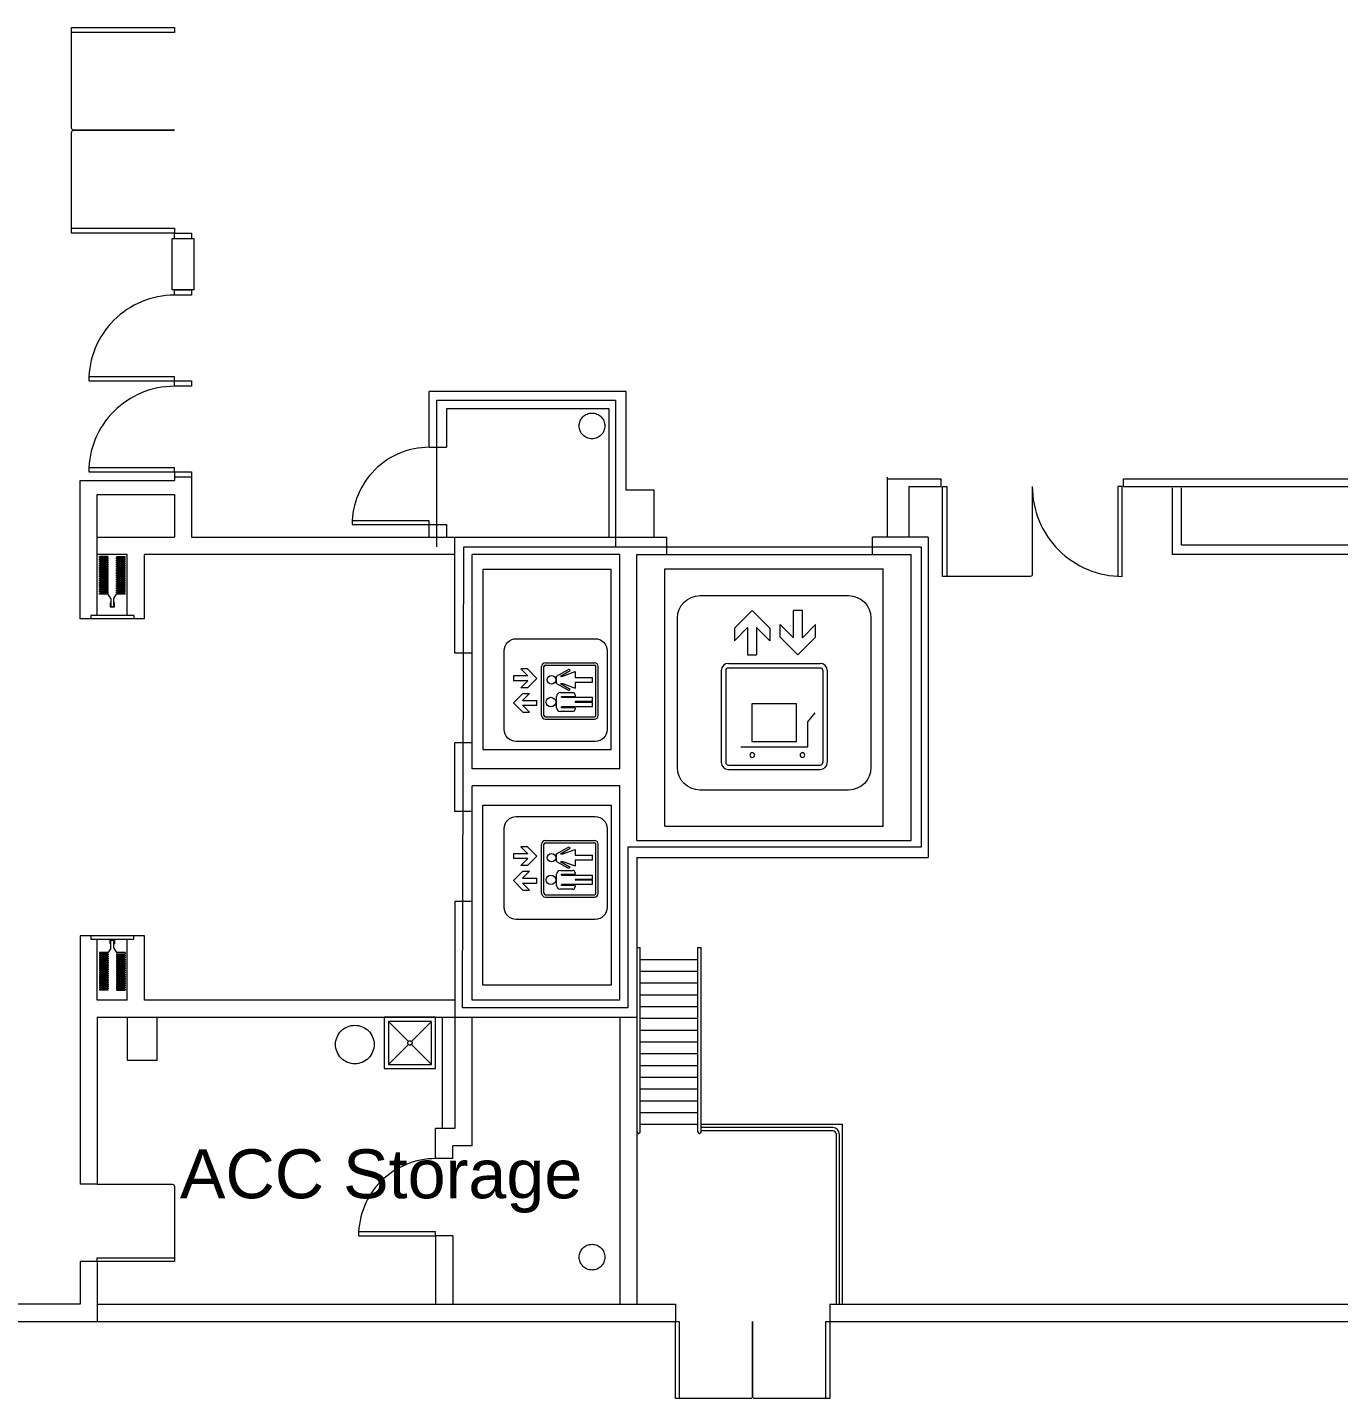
# Model space of a CAD drawing. Header units: inches. Extents: x -3410 to 5259, y -1080 to 3208.
# Drawn here: x -1718 to -1106, y -791 to -151 of the extents above; entities that cross this region are included whole.
import ezdxf

# ---------------------------------------------------------------- set-up
doc = ezdxf.new("R2010")
doc.units = ezdxf.units.IN
doc.header["$LTSCALE"] = 48
doc.header["$MEASUREMENT"] = 0
for name, color, linetype, lineweight in [('Venue-Text', 5, 'Continuous', 5), ('Venue-Text-Facility', 7, 'Continuous', 5), ('Venue-Walls and Doors', 7, 'Continuous', 5)]:
    doc.layers.add(name, color=color, linetype=linetype, lineweight=lineweight)
doc.styles.add('Arial', font='Arial')

# ---------------------------------------------------------------- blocks, each defined once
blk = doc.blocks.new('FRTELEV')
at = {"layer": 'Venue-Text-Facility', "color": 7, "linetype": 'Continuous', "lineweight": 15, "transparency": 33554687}
for p, q in [((-17.0583, 49.2016), (-28.0583, 38.2016)), ((-17.0583, 49.2016), (-6.0583, 38.2016)), ((14.2662, 49.2016), (8.7662, 49.2016)), ((8.7662, 32.2298), (8.7662, 49.2016)), ((14.2662, 32.2298), (14.2662, 49.2016)), ((-19.8083, 38.6734), (-28.0583, 30.4234)), ((-28.0583, 38.2016), (-28.0583, 30.4234)), ((-19.8083, 38.6734), (-19.8083, 21.7016)), ((-14.3083, 38.6734), (-6.0583, 30.4234)), ((-14.3083, 38.6734), (-14.3083, 21.7016)), ((-6.0583, 38.2016), (-6.0583, 30.4234)), ((0.5162, 32.7016), (0.5162, 40.4798)), ((8.7662, 32.2298), (0.5162, 40.4798)), ((14.2662, 32.2298), (22.5162, 40.4798)), ((22.5162, 32.7016), (22.5162, 40.4798)), ((11.5162, 21.7016), (0.5162, 32.7016)), ((11.5162, 21.7016), (22.5162, 32.7016)), ((-19.8083, 21.7016), (-14.3083, 21.7016)), ((-36.2024, 11.9099), (-36.2024, -45.2901)), ((-33.4524, 11.9099), (-33.4524, -45.2901)), ((-31.8024, 16.3098), (25.3976, 16.3098)), ((-31.8024, 13.5598), (25.3976, 13.5598)), ((27.0475, 11.9099), (27.0475, -45.2901)), ((29.7975, 11.9099), (29.7975, -45.2901)), ((-31.8024, -46.9401), (25.3976, -46.9401)), ((-31.8024, -49.6901), (25.3976, -49.6901))]:
    blk.add_line(p, q, dxfattribs=at)
at = {"layer": 'Venue-Text-Facility', "color": 7, "linetype": 'Continuous', "lineweight": 5, "transparency": 33554687, "flags": 128}
for points in [[(-63.5, 44.5, -0.41421356), (-49.5, 58.5), (43, 58.5, -0.41421356), (57, 44.5), (57, -48.5, -0.41421356), (43, -62.5), (-49.5, -62.5, -0.41421356), (-63.5, -48.5)], [(-18.3338, -40.7105, 0.41421356), (-16.8657, -42.1786, 0.41421356), (-15.3976, -40.7105, 0.41421356), (-16.8657, -39.2424, 0.41421356), (-18.3338, -40.7105)], [(12.8223, -40.7105, 0.41421356), (14.2904, -42.1786, 0.41421356), (15.7585, -40.7105, 0.41421356), (14.2904, -39.2424, 0.41421356), (12.8223, -40.7105)]]:
    blk.add_lwpolyline(points, format="xyb", close=True, dxfattribs=at)
blk.add_lwpolyline([(-23.9522, -35.6873), (17.6873, -35.6873), (17.6873, -19.9527), (22.225, -14.3523)], dxfattribs=at)
at = {"layer": 'Venue-Text-Facility', "color": 7, "linetype": 'Continuous', "lineweight": 15, "transparency": 33554687, "flags": 128}
blk.add_lwpolyline([(-17.1677, -8.9119), (-17.1677, -32.3085), (10.6151, -32.3085), (10.6151, -8.9119)], close=True, dxfattribs=at)
at = {"layer": 'Venue-Text-Facility', "color": 7, "linetype": 'Continuous', "lineweight": 15, "transparency": 33554687}
for centre, radius, start, end in [((-31.8024, 11.9098), 4.4, 90, 180), ((-31.8024, 11.9098), 1.65, 90, 180), ((25.3975, 11.9098), 4.4, 0, 90), ((25.3975, 11.9098), 1.65, 0, 90), ((-31.8024, -45.2901), 4.4, 180, 270), ((-31.8024, -45.2901), 1.65, 180, 270), ((25.3975, -45.2901), 1.65, 270, 0), ((25.3975, -45.2901), 4.4, 270, 0)]:
    blk.add_arc(centre, radius, start, end, dxfattribs=at)
blk = doc.blocks.new('Group-19-1-1')
at = {"layer": 'Venue-Walls and Doors', "color": 7, "linetype": 'Continuous', "flags": 128}
blk.add_lwpolyline([(-2734.526, -1986.251), (-2734.529, -1950.251), (-2732.779, -1950.251), (-2732.776, -1986.251), (-2767.776, -1986.2539, -0.41421356), (-2768.7761, -1985.254), (-2768.779, -1950.254), (-2768.7761, -1985.254, -0.41421356), (-2769.776, -1986.2541), (-2804.776, -1986.257), (-2804.779, -1950.257), (-2803.03, -1950.257), (-2803.026, -1986.257)], format="xyb", dxfattribs=at)
blk = doc.blocks.new('Group-20-1-1')
at = {"layer": 'Venue-Walls and Doors', "color": 7, "linetype": 'Continuous', "flags": 128}
blk.add_lwpolyline([(-2919.762, -1542.249, 0.4142136), (-2955.762, -1578.249), (-2919.762, -1578.249), (-2919.762, -1576.499), (-2955.762, -1576.499)], format="xyb", dxfattribs=at)
blk = doc.blocks.new('Group-62-1')
at = {"layer": 'Venue-Walls and Doors', "color": 7, "linetype": 'Continuous', "flags": 128}
blk.add_lwpolyline([(-3074.763, -1886.249), (-3039.763, -1886.249, -0.4142136), (-3038.763, -1887.249), (-3038.763, -1922.249), (-3074.763, -1922.249), (-3074.763, -1920.5), (-3038.763, -1920.5)], format="xyb", dxfattribs=at)
blk = doc.blocks.new('SYM0045')
at = {"layer": 'Venue-Walls and Doors', "color": 7, "linetype": 'Continuous'}
for p, q in [((11.29, 0.71), (2, 10)), ((22, 10), (12.71, 0.71)), ((11.29, -0.71), (2, -10)), ((22, -10), (12.71, -0.71))]:
    blk.add_line(p, q, dxfattribs=at)
at = {"layer": 'Venue-Walls and Doors', "color": 7, "linetype": 'Continuous', "flags": 128}
for points in [[(24, 12), (0, 12), (0, -12), (24, -12)], [(22, 10), (2, 10), (2, -10), (22, -10)], [(13, 0), (13, -0.1), (12.98, -0.19), (12.96, -0.29), (12.93, -0.38), (12.88, -0.47), (12.83, -0.56), (12.77, -0.63), (12.71, -0.71), (12.64, -0.77), (12.56, -0.83), (12.47, -0.88), (12.38, -0.92), (12.29, -0.96), (12.2, -0.98), (12.1, -1), (12, -1), (11.9, -1), (11.81, -0.98), (11.71, -0.96), (11.62, -0.92), (11.53, -0.88), (11.44, -0.83), (11.37, -0.77), (11.29, -0.71), (11.23, -0.63), (11.17, -0.56), (11.12, -0.47), (11.08, -0.38), (11.04, -0.29), (11.02, -0.19), (11, -0.1), (11, 0), (11, 0.1), (11.02, 0.2), (11.04, 0.29), (11.08, 0.38), (11.12, 0.47), (11.17, 0.56), (11.23, 0.64), (11.29, 0.71), (11.37, 0.77), (11.44, 0.83), (11.53, 0.88), (11.62, 0.93), (11.71, 0.96), (11.81, 0.98), (11.9, 1), (12, 1), (12.1, 1), (12.2, 0.98), (12.29, 0.96), (12.38, 0.93), (12.47, 0.88), (12.56, 0.83), (12.64, 0.77), (12.71, 0.71), (12.77, 0.64), (12.83, 0.56), (12.88, 0.47), (12.93, 0.38), (12.96, 0.29), (12.98, 0.2), (13, 0.1)]]:
    blk.add_lwpolyline(points, close=True, dxfattribs=at)
blk = doc.blocks.new('Group-81-1')
at = {"layer": 'Venue-Walls and Doors', "color": 7, "linetype": 'Continuous', "flags": 128}
blk.add_lwpolyline([(-2916.781, -1874.249, 0.4142136), (-2952.781, -1910.249), (-2916.781, -1910.249), (-2916.781, -1908.499), (-2952.781, -1908.499)], format="xyb", dxfattribs=at)
blk = doc.blocks.new('Group-82-1')
at = {"layer": 'Venue-Walls and Doors', "color": 7, "linetype": 'Continuous', "flags": 128}
blk.add_lwpolyline([(-2638.156, -1560.5), (-2638.156, -1601.5, -0.4142136), (-2639.156, -1602.5), (-2680.156, -1602.5), (-2680.156, -1560.5), (-2678.115, -1560.5), (-2678.115, -1602.5)], format="xyb", dxfattribs=at)
blk = doc.blocks.new('Group-98-1')
at = {"layer": 'Venue-Walls and Doors', "color": 7, "linetype": 'Continuous', "flags": 128}
blk.add_lwpolyline([(-3086.762, -1439.918), (-3038.762, -1439.918), (-3038.762, -1442.251), (-3086.762, -1442.251), (-3086.762, -1395.251, -0.4142136), (-3085.762, -1394.251), (-3038.762, -1394.251), (-3085.762, -1394.251, -0.4142136), (-3086.762, -1393.251), (-3086.762, -1346.251), (-3038.762, -1346.251), (-3038.762, -1348.584), (-3086.762, -1348.584)], format="xyb", dxfattribs=at)
blk = doc.blocks.new('Group-101-1')
at = {"layer": 'Venue-Walls and Doors', "color": 7, "linetype": 'Continuous', "flags": 128}
blk.add_lwpolyline([(-3038.762, -1513.751, 0.4142136), (-3078.762, -1553.751), (-3038.762, -1553.751), (-3038.762, -1551.807), (-3078.762, -1551.807)], format="xyb", dxfattribs=at)
blk = doc.blocks.new('Group-102-1')
at = {"layer": 'Venue-Walls and Doors', "color": 7, "linetype": 'Continuous', "flags": 128}
blk.add_lwpolyline([(-3038.762, -1471.251, 0.4142136), (-3078.762, -1511.251), (-3038.762, -1511.251), (-3038.762, -1509.307), (-3078.762, -1509.307)], format="xyb", dxfattribs=at)
blk = doc.blocks.new('Group-226-1')
at = {"layer": 'Venue-Walls and Doors', "color": 7, "linetype": 'Continuous', "flags": 128}
blk.add_lwpolyline([(-2638.156, -1560.5, 0.4142136), (-2596.156, -1602.5), (-2596.156, -1560.5), (-2598.197, -1560.5), (-2598.197, -1602.5)], format="xyb", dxfattribs=at)
blk = doc.blocks.new('ELEV')
at = {"layer": 'Venue-Text-Facility', "color": 7, "linetype": 'Continuous', "lineweight": 15, "transparency": 33554687}
for p, q in [((-15, 50.1), (-26, 39.1)), ((-15, 50.1), (-4, 39.1)), ((10.8, 33.1), (10.8, 50.1)), ((16.3, 50.1), (10.8, 50.1)), ((16.3, 33.1), (16.3, 50.1)), ((-17.8, 39.5), (-26, 31.3)), ((-26, 39.1), (-26, 31.3)), ((-17.8, 39.5), (-17.8, 22.6)), ((-12.3, 39.5), (-12.3, 22.6)), ((-12.3, 39.5), (-4, 31.3)), ((-4, 39.1), (-4, 31.3)), ((10.8, 33.1), (2.5, 41.3)), ((2.5, 33.6), (2.5, 41.3)), ((13.5, 22.6), (2.5, 33.6)), ((13.5, 22.6), (24.5, 33.6)), ((16.3, 33.1), (24.5, 41.3)), ((24.5, 33.6), (24.5, 41.3)), ((-29.8, 17.2), (27.4, 17.2)), ((-17.8, 22.6), (-12.3, 22.6)), ((-34.2, 12.8), (-34.2, -44.4)), ((-31.4, 12.8), (-31.4, -44.4)), ((-29.8, 14.4), (27.4, 14.4)), ((29.1, 12.8), (29.1, -44.4)), ((31.8, 12.8), (31.8, -44.4)), ((-25.1, -19.1), (-25.1, -4.8)), ((-20.7, -0.4), (-7.5, -0.4)), ((-20.7, -21.9), (-20.7, -5.9)), ((-20.7, -5.9), (-19.6, -5.9)), ((-19.6, -42.2), (-19.6, -5.9)), ((-8.6, -5.9), (-7.5, -5.9)), ((-8.6, -5.9), (-8.6, -42.2)), ((-7.5, -5.9), (-7.5, -21.9)), ((-3.1, -4.8), (-3.1, -19.1)), ((7.4, -0.4), (0, -13.3)), ((7.4, -4.8), (0.8, -16.3)), ((7.4, -7.5), (2.2, -21.9)), ((7.4, -0.4), (16.2, -0.4)), ((7.4, -4.8), (7.4, -7.5)), ((16.2, -0.4), (23.6, -13.3)), ((16.2, -4.8), (16.2, -7.5)), ((16.2, -4.8), (22.8, -16.3)), ((16.2, -7.5), (21.4, -21.9)), ((-20.7, -21.9), (-22.3, -21.9)), ((-13.5, -21.9), (-14.6, -21.9)), ((-14.6, -42.2), (-14.6, -21.9)), ((-13.5, -42.2), (-13.5, -21.9)), ((-5.8, -21.9), (-7.5, -21.9)), ((9.1, -21.9), (2.2, -21.9)), ((9.1, -21.9), (9.1, -42.2)), ((21.4, -21.9), (14.6, -21.9)), ((14.6, -21.9), (14.6, -42.2)), ((-29.8, -46.1), (27.4, -46.1)), ((-19.6, -42.2), (-14.6, -42.2)), ((-13.5, -42.2), (-8.6, -42.2)), ((9.1, -42.2), (14.6, -42.2)), ((-29.8, -48.8), (27.4, -48.8))]:
    blk.add_line(p, q, dxfattribs=at)
at = {"layer": 'Venue-Text-Facility', "color": 7, "linetype": 'Continuous', "lineweight": 5, "transparency": 33554687, "flags": 128}
blk.add_lwpolyline([(-60.2, 46.7, -0.414214), (-46.2, 60.7), (45.8, 60.7, -0.414214), (59.8, 46.7), (59.8, -45.3, -0.414214), (45.8, -59.3), (-46.2, -59.3, -0.414214), (-60.2, -45.3)], format="xyb", close=True, dxfattribs=at)
at = {"layer": 'Venue-Text-Facility', "color": 7, "linetype": 'Continuous', "lineweight": 15, "transparency": 33554687}
for centre, radius in [((-14.1, 6.2), 5.5), ((11.8, 5.6), 4.95)]:
    blk.add_circle(centre, radius, dxfattribs=at)
for centre, radius, start, end in [((-29.8, 12.8), 4.4, 90, 180), ((27.4, 12.8), 4.4, 0, 90), ((-29.8, 12.8), 1.65, 90, 180), ((27.4, 12.8), 1.65, 0, 90), ((-20.7, -4.8), 4.4, 90, 180), ((-7.5, -4.8), 4.4, 0, 90), ((1.9, -14.4), 2.2, 150.0006, 240.0006), ((21.7, -14.4), 2.2, 299.9994, 29.9994), ((-22.3, -19.1), 2.75, 180, 270), ((-5.8, -19.1), 2.75, 270, 0), ((-29.8, -44.4), 4.4, 180, 270), ((-29.8, -44.4), 1.65, 180, 270), ((27.4, -44.4), 4.4, 270, 0), ((27.4, -44.4), 1.65, 270, 0)]:
    blk.add_arc(centre, radius, start, end, dxfattribs=at)

msp = doc.modelspace()

# ---------------------------------------------------------------- linework, layer by layer
at = {"layer": 'Venue-Walls and Doors', "linetype": 'Continuous'}
for p, q in [((-1530.83, -347.25), (-1530.83, -321.25)), ((-1438.83, -321.25), (-1530.83, -321.25)), ((-1438.83, -367.25), (-1438.83, -321.25)), ((-1522.83, -329.25), (-1522.83, -347.25)), ((-1446.83, -329.25), (-1522.83, -329.25)), ((-1446.83, -389.25), (-1446.83, -329.25)), ((-1530.83, -347.25), (-1522.83, -347.25)), ((-1693.83, -362.75), (-1649.83, -362.75)), ((-1693.83, -427.25), (-1693.83, -362.75)), ((-1649.83, -358.75), (-1641.83, -358.75)), ((-1649.83, -358.75), (-1649.83, -362.75)), ((-1641.83, -361.25), (-1649.83, -361.25)), ((-1641.83, -358.75), (-1641.83, -389.25)), ((-1316.83, -389.25), (-1316.83, -361.25)), ((-1316.83, -361.88), (-1291.85, -361.88)), ((-1291.85, -365.5), (-1291.85, -361.88)), ((-1206.6, -365.5), (-1206.6, -361.88)), ((-1206.6, -361.88), (-1014.96, -361.88)), ((-1685.83, -369.25), (-1649.83, -369.25)), ((-1685.83, -425.75), (-1685.83, -369.25)), ((-1649.83, -369.25), (-1649.83, -389.25)), ((-1425.83, -367.25), (-1438.83, -367.25)), ((-1425.83, -389.25), (-1425.83, -367.25)), ((-1306.83, -365.5), (-1306.83, -389.25)), ((-1306.83, -365.5), (-1291.85, -365.5)), ((-1206.6, -365.5), (-1014.96, -365.5)), ((-1183.84, -397.23), (-1183.84, -366.13)), ((-1179.59, -392.98), (-1179.59, -366.13)), ((-1530.83, -383.25), (-1522.83, -383.25)), ((-1530.83, -389.25), (-1530.83, -383.25)), ((-1522.83, -383.25), (-1522.83, -389.25)), ((-1685.83, -389.25), (-1649.83, -389.25)), ((-1641.83, -389.25), (-1419.85, -389.25)), ((-1518.85, -443.25), (-1518.85, -389.25)), ((-1419.85, -397.25), (-1419.85, -389.25)), ((-1297.85, -389.25), (-1323.85, -389.25)), ((-1323.85, -397.25), (-1323.85, -389.25)), ((-1297.85, -389.25), (-1297.85, -538.75)), ((-1063.83, -392.98), (-1179.59, -392.98)), ((-1671.83, -397.25), (-1685.83, -397.25)), ((-1680.83, -398.25), (-1684.83, -398.25)), ((-1684.83, -398.75), (-1684.83, -398.25)), ((-1680.83, -398.75), (-1684.83, -398.75)), ((-1680.83, -399.25), (-1684.83, -399.25)), ((-1684.83, -399.75), (-1684.83, -399.25)), ((-1680.83, -399.75), (-1684.83, -399.75)), ((-1680.83, -400.25), (-1684.83, -400.25)), ((-1684.83, -400.75), (-1684.83, -400.25)), ((-1680.83, -400.75), (-1684.83, -400.75)), ((-1680.83, -401.25), (-1684.83, -401.25)), ((-1684.83, -401.75), (-1684.83, -401.25)), ((-1680.83, -401.75), (-1684.83, -401.75)), ((-1680.83, -402.25), (-1684.83, -402.25)), ((-1684.83, -402.75), (-1684.83, -402.25)), ((-1680.83, -402.75), (-1684.83, -402.75)), ((-1680.83, -399.25), (-1680.83, -398.75)), ((-1680.83, -400.25), (-1680.83, -399.75)), ((-1680.83, -401.25), (-1680.83, -400.75)), ((-1680.83, -402.25), (-1680.83, -401.75)), ((-1680.83, -403.25), (-1680.83, -402.75)), ((-1676.83, -398.25), (-1672.83, -398.25)), ((-1676.83, -398.75), (-1672.83, -398.75)), ((-1676.83, -399.25), (-1676.83, -398.75)), ((-1676.83, -399.25), (-1672.83, -399.25)), ((-1676.83, -399.75), (-1672.83, -399.75)), ((-1676.83, -400.25), (-1676.83, -399.75)), ((-1676.83, -400.25), (-1672.83, -400.25)), ((-1676.83, -400.75), (-1672.83, -400.75)), ((-1676.83, -401.25), (-1676.83, -400.75)), ((-1676.83, -401.25), (-1672.83, -401.25)), ((-1676.83, -401.75), (-1672.83, -401.75)), ((-1676.83, -402.25), (-1676.83, -401.75)), ((-1676.83, -402.25), (-1672.83, -402.25)), ((-1676.83, -402.75), (-1672.83, -402.75)), ((-1676.83, -403.25), (-1676.83, -402.75)), ((-1672.83, -398.75), (-1672.83, -398.25)), ((-1672.83, -399.75), (-1672.83, -399.25)), ((-1672.83, -400.75), (-1672.83, -400.25)), ((-1672.83, -401.75), (-1672.83, -401.25)), ((-1672.83, -402.75), (-1672.83, -402.25)), ((-1671.83, -425.75), (-1671.83, -397.25)), ((-1663.83, -427.25), (-1663.83, -397.25)), ((-1518.85, -397.25), (-1663.83, -397.25)), ((-1441.85, -397.25), (-1510.85, -397.25)), ((-1510.85, -497.25), (-1510.85, -397.25)), ((-1441.85, -497.25), (-1441.85, -397.25)), ((-1433.85, -530.75), (-1433.85, -397.25)), ((-1433.85, -397.25), (-1419.85, -397.25)), ((-1419.85, -397.25), (-1305.85, -397.25)), ((-1305.85, -530.75), (-1305.85, -397.25)), ((-1063.83, -397.23), (-1183.84, -397.23)), ((-1680.83, -403.25), (-1684.83, -403.25)), ((-1684.83, -403.75), (-1684.83, -403.25)), ((-1680.83, -403.75), (-1684.83, -403.75)), ((-1680.83, -404.25), (-1684.83, -404.25)), ((-1684.83, -404.75), (-1684.83, -404.25)), ((-1680.83, -404.75), (-1684.83, -404.75)), ((-1680.83, -405.25), (-1684.83, -405.25)), ((-1684.83, -405.75), (-1684.83, -405.25)), ((-1680.83, -405.75), (-1684.83, -405.75)), ((-1680.83, -406.25), (-1684.83, -406.25)), ((-1684.83, -406.75), (-1684.83, -406.25)), ((-1680.83, -406.75), (-1684.83, -406.75)), ((-1680.83, -407.25), (-1684.83, -407.25)), ((-1684.83, -407.75), (-1684.83, -407.25)), ((-1680.83, -407.75), (-1684.83, -407.75)), ((-1680.83, -408.25), (-1684.83, -408.25)), ((-1684.83, -408.75), (-1684.83, -408.25)), ((-1680.83, -408.75), (-1684.83, -408.75)), ((-1680.83, -409.25), (-1684.83, -409.25)), ((-1684.83, -409.75), (-1684.83, -409.25)), ((-1680.83, -404.25), (-1680.83, -403.75)), ((-1680.83, -405.25), (-1680.83, -404.75)), ((-1680.83, -406.25), (-1680.83, -405.75)), ((-1680.83, -407.25), (-1680.83, -406.75)), ((-1680.83, -408.25), (-1680.83, -407.75)), ((-1680.83, -409.25), (-1680.83, -408.75)), ((-1676.83, -403.25), (-1672.83, -403.25)), ((-1676.83, -403.75), (-1672.83, -403.75)), ((-1676.83, -404.25), (-1676.83, -403.75)), ((-1676.83, -404.25), (-1672.83, -404.25)), ((-1676.83, -404.75), (-1672.83, -404.75)), ((-1676.83, -405.25), (-1676.83, -404.75)), ((-1676.83, -405.25), (-1672.83, -405.25)), ((-1676.83, -405.75), (-1672.83, -405.75)), ((-1676.83, -406.25), (-1676.83, -405.75)), ((-1676.83, -406.25), (-1672.83, -406.25)), ((-1676.83, -406.75), (-1672.83, -406.75)), ((-1676.83, -407.25), (-1676.83, -406.75)), ((-1676.83, -407.25), (-1672.83, -407.25)), ((-1676.83, -407.75), (-1672.83, -407.75)), ((-1676.83, -408.25), (-1676.83, -407.75)), ((-1676.83, -408.25), (-1672.83, -408.25)), ((-1676.83, -408.75), (-1672.83, -408.75)), ((-1676.83, -409.25), (-1676.83, -408.75)), ((-1676.83, -409.25), (-1672.83, -409.25)), ((-1672.83, -403.75), (-1672.83, -403.25)), ((-1672.83, -404.75), (-1672.83, -404.25)), ((-1672.83, -405.75), (-1672.83, -405.25)), ((-1672.83, -406.75), (-1672.83, -406.25)), ((-1672.83, -407.75), (-1672.83, -407.25)), ((-1672.83, -408.75), (-1672.83, -408.25)), ((-1672.83, -409.75), (-1672.83, -409.25)), ((-1420.85, -404), (-1318.85, -404)), ((-1420.85, -524), (-1420.85, -404)), ((-1318.85, -524), (-1318.85, -404)), ((-1680.83, -409.75), (-1684.83, -409.75)), ((-1680.83, -410.25), (-1684.83, -410.25)), ((-1684.83, -410.75), (-1684.83, -410.25)), ((-1680.83, -410.75), (-1684.83, -410.75)), ((-1680.83, -411.25), (-1684.83, -411.25)), ((-1684.83, -411.75), (-1684.83, -411.25)), ((-1680.83, -411.75), (-1684.83, -411.75)), ((-1680.83, -412.25), (-1684.83, -412.25)), ((-1684.83, -412.75), (-1684.83, -412.25)), ((-1680.83, -412.75), (-1684.83, -412.75)), ((-1680.83, -413.25), (-1684.83, -413.25)), ((-1684.83, -413.75), (-1684.83, -413.25)), ((-1680.83, -413.75), (-1684.83, -413.75)), ((-1680.83, -414.25), (-1684.83, -414.25)), ((-1684.83, -414.75), (-1684.83, -414.25)), ((-1680.83, -414.75), (-1684.83, -414.75)), ((-1680.83, -415.25), (-1684.83, -415.25)), ((-1684.83, -415.75), (-1684.83, -415.25)), ((-1680.83, -415.75), (-1684.83, -415.75)), ((-1680.83, -410.25), (-1680.83, -409.75)), ((-1680.83, -411.25), (-1680.83, -410.75)), ((-1680.83, -412.25), (-1680.83, -411.75)), ((-1680.83, -413.25), (-1680.83, -412.75)), ((-1680.83, -414.25), (-1680.83, -413.75)), ((-1680.83, -415.25), (-1680.83, -414.75)), ((-1679.58, -417.8), (-1680.83, -415.75)), ((-1678.08, -417.8), (-1676.83, -415.75)), ((-1676.83, -409.75), (-1672.83, -409.75)), ((-1676.83, -410.25), (-1676.83, -409.75)), ((-1676.83, -410.25), (-1672.83, -410.25)), ((-1676.83, -410.75), (-1672.83, -410.75)), ((-1676.83, -411.25), (-1676.83, -410.75)), ((-1676.83, -411.25), (-1672.83, -411.25)), ((-1676.83, -411.75), (-1672.83, -411.75)), ((-1676.83, -412.25), (-1676.83, -411.75)), ((-1676.83, -412.25), (-1672.83, -412.25)), ((-1676.83, -412.75), (-1672.83, -412.75)), ((-1676.83, -413.25), (-1676.83, -412.75)), ((-1676.83, -413.25), (-1672.83, -413.25)), ((-1676.83, -413.75), (-1672.83, -413.75)), ((-1676.83, -414.25), (-1676.83, -413.75)), ((-1676.83, -414.25), (-1672.83, -414.25)), ((-1676.83, -414.75), (-1672.83, -414.75)), ((-1676.83, -415.25), (-1676.83, -414.75)), ((-1676.83, -415.25), (-1672.83, -415.25)), ((-1672.83, -415.75), (-1676.83, -415.75)), ((-1672.83, -410.75), (-1672.83, -410.25)), ((-1672.83, -411.75), (-1672.83, -411.25)), ((-1672.83, -412.75), (-1672.83, -412.25)), ((-1672.83, -413.75), (-1672.83, -413.25)), ((-1672.83, -414.75), (-1672.83, -414.25)), ((-1672.83, -415.75), (-1672.83, -415.25)), ((-1679.83, -419.8), (-1679.58, -419.8)), ((-1678.08, -419.8), (-1677.83, -419.8)), ((-1663.83, -427.25), (-1693.83, -427.25)), ((-1668.83, -425.75), (-1688.83, -425.75)), ((-1688.83, -425.75), (-1688.83, -427.25)), ((-1668.83, -425.75), (-1668.83, -427.25)), ((-1510.85, -443.25), (-1518.85, -443.25)), ((-1518.85, -517.25), (-1518.85, -485.25)), ((-1510.85, -485.25), (-1518.85, -485.25)), ((-1441.85, -497.25), (-1510.85, -497.25)), ((-1510.85, -605.25), (-1510.85, -505.25)), ((-1441.85, -505.25), (-1510.85, -505.25)), ((-1441.85, -605.25), (-1441.85, -505.25)), ((-1510.85, -517.25), (-1518.85, -517.25)), ((-1420.85, -524), (-1318.85, -524)), ((-1433.85, -530.75), (-1305.85, -530.75)), ((-1433.85, -538.75), (-1433.85, -747.25)), ((-1433.85, -538.75), (-1297.85, -538.75)), ((-1518.85, -559.25), (-1518.85, -665.25)), ((-1510.85, -559.25), (-1518.85, -559.25)), ((-1688.83, -575.25), (-1688.83, -576.75)), ((-1668.83, -576.75), (-1668.83, -575.25)), ((-1663.83, -605.25), (-1663.83, -575.25)), ((-1688.83, -576.75), (-1668.83, -576.75)), ((-1679.58, -581.05), (-1680.83, -583.1)), ((-1679.83, -579.05), (-1679.58, -579.05)), ((-1679.58, -577.35), (-1678.08, -577.35)), ((-1679.58, -581.05), (-1679.58, -577.35)), ((-1678.08, -581.05), (-1678.08, -577.35)), ((-1678.08, -579.05), (-1677.83, -579.05)), ((-1678.08, -581.05), (-1676.83, -583.1)), ((-1671.83, -605.25), (-1671.83, -576.75)), ((-1433.85, -580.75), (-1432.35, -580.75)), ((-1432.35, -666.75), (-1432.35, -580.75)), ((-1405.35, -666.75), (-1405.35, -580.75)), ((-1405.35, -580.75), (-1403.85, -580.75)), ((-1403.85, -666.75), (-1403.85, -580.75)), ((-1680.83, -583.1), (-1684.83, -583.1)), ((-1684.83, -583.1), (-1684.83, -583.6)), ((-1680.83, -583.6), (-1684.83, -583.6)), ((-1680.83, -584.1), (-1684.83, -584.1)), ((-1684.83, -584.1), (-1684.83, -584.6)), ((-1680.83, -584.6), (-1684.83, -584.6)), ((-1680.83, -585.1), (-1684.83, -585.1)), ((-1684.83, -585.1), (-1684.83, -585.6)), ((-1680.83, -585.6), (-1684.83, -585.6)), ((-1680.83, -586.1), (-1684.83, -586.1)), ((-1684.83, -586.1), (-1684.83, -586.6)), ((-1680.83, -586.6), (-1684.83, -586.6)), ((-1680.83, -587.1), (-1684.83, -587.1)), ((-1684.83, -587.1), (-1684.83, -587.6)), ((-1680.83, -587.6), (-1684.83, -587.6)), ((-1680.83, -588.1), (-1684.83, -588.1)), ((-1684.83, -588.1), (-1684.83, -588.6)), ((-1680.83, -588.6), (-1684.83, -588.6)), ((-1680.83, -583.6), (-1680.83, -584.1)), ((-1680.83, -584.6), (-1680.83, -585.1)), ((-1680.83, -585.6), (-1680.83, -586.1)), ((-1680.83, -586.6), (-1680.83, -587.1)), ((-1680.83, -587.6), (-1680.83, -588.1)), ((-1680.83, -588.6), (-1680.83, -589.1)), ((-1672.83, -583.1), (-1676.83, -583.1)), ((-1676.83, -583.6), (-1672.83, -583.6)), ((-1676.83, -583.6), (-1676.83, -584.1)), ((-1676.83, -584.1), (-1672.83, -584.1)), ((-1676.83, -584.6), (-1672.83, -584.6)), ((-1676.83, -584.6), (-1676.83, -585.1)), ((-1676.83, -585.1), (-1672.83, -585.1)), ((-1676.83, -585.6), (-1672.83, -585.6)), ((-1676.83, -585.6), (-1676.83, -586.1)), ((-1676.83, -586.1), (-1672.83, -586.1)), ((-1676.83, -586.6), (-1672.83, -586.6)), ((-1676.83, -586.6), (-1676.83, -587.1)), ((-1676.83, -587.1), (-1672.83, -587.1)), ((-1676.83, -587.6), (-1672.83, -587.6)), ((-1676.83, -587.6), (-1676.83, -588.1)), ((-1676.83, -588.1), (-1672.83, -588.1)), ((-1676.83, -588.6), (-1672.83, -588.6)), ((-1676.83, -588.6), (-1676.83, -589.1)), ((-1672.83, -583.1), (-1672.83, -583.6)), ((-1672.83, -584.1), (-1672.83, -584.6)), ((-1672.83, -585.1), (-1672.83, -585.6)), ((-1672.83, -586.1), (-1672.83, -586.6)), ((-1672.83, -587.1), (-1672.83, -587.6)), ((-1672.83, -588.1), (-1672.83, -588.6)), ((-1432.35, -586.25), (-1405.35, -586.25)), ((-1680.83, -589.1), (-1684.83, -589.1)), ((-1684.83, -589.1), (-1684.83, -589.6)), ((-1680.83, -589.6), (-1684.83, -589.6)), ((-1680.83, -590.1), (-1684.83, -590.1)), ((-1684.83, -590.1), (-1684.83, -590.6)), ((-1680.83, -590.6), (-1684.83, -590.6)), ((-1680.83, -591.1), (-1684.83, -591.1)), ((-1684.83, -591.1), (-1684.83, -591.6)), ((-1680.83, -591.6), (-1684.83, -591.6)), ((-1680.83, -592.1), (-1684.83, -592.1)), ((-1684.83, -592.1), (-1684.83, -592.6)), ((-1680.83, -592.6), (-1684.83, -592.6)), ((-1680.83, -593.1), (-1684.83, -593.1)), ((-1684.83, -593.1), (-1684.83, -593.6)), ((-1680.83, -593.6), (-1684.83, -593.6)), ((-1680.83, -594.1), (-1684.83, -594.1)), ((-1684.83, -594.1), (-1684.83, -594.6)), ((-1680.83, -594.6), (-1684.83, -594.6)), ((-1680.83, -595.1), (-1684.83, -595.1)), ((-1684.83, -595.1), (-1684.83, -595.6)), ((-1680.83, -589.6), (-1680.83, -590.1)), ((-1680.83, -590.6), (-1680.83, -591.1)), ((-1680.83, -591.6), (-1680.83, -592.1)), ((-1680.83, -592.6), (-1680.83, -593.1)), ((-1680.83, -593.6), (-1680.83, -594.1)), ((-1680.83, -594.6), (-1680.83, -595.1)), ((-1676.83, -589.1), (-1672.83, -589.1)), ((-1676.83, -589.6), (-1672.83, -589.6)), ((-1676.83, -589.6), (-1676.83, -590.1)), ((-1676.83, -590.1), (-1672.83, -590.1)), ((-1676.83, -590.6), (-1672.83, -590.6)), ((-1676.83, -590.6), (-1676.83, -591.1)), ((-1676.83, -591.1), (-1672.83, -591.1)), ((-1676.83, -591.6), (-1672.83, -591.6)), ((-1676.83, -591.6), (-1676.83, -592.1)), ((-1676.83, -592.1), (-1672.83, -592.1)), ((-1676.83, -592.6), (-1672.83, -592.6)), ((-1676.83, -592.6), (-1676.83, -593.1)), ((-1676.83, -593.1), (-1672.83, -593.1)), ((-1676.83, -593.6), (-1672.83, -593.6)), ((-1676.83, -593.6), (-1676.83, -594.1)), ((-1676.83, -594.1), (-1672.83, -594.1)), ((-1676.83, -594.6), (-1672.83, -594.6)), ((-1676.83, -594.6), (-1676.83, -595.1)), ((-1676.83, -595.1), (-1672.83, -595.1)), ((-1672.83, -589.1), (-1672.83, -589.6)), ((-1672.83, -590.1), (-1672.83, -590.6)), ((-1672.83, -591.1), (-1672.83, -591.6)), ((-1672.83, -592.1), (-1672.83, -592.6)), ((-1672.83, -593.1), (-1672.83, -593.6)), ((-1672.83, -594.1), (-1672.83, -594.6)), ((-1672.83, -595.1), (-1672.83, -595.6)), ((-1432.35, -591.75), (-1405.35, -591.75)), ((-1680.83, -595.6), (-1684.83, -595.6)), ((-1680.83, -596.1), (-1684.83, -596.1)), ((-1684.83, -596.1), (-1684.83, -596.6)), ((-1680.83, -596.6), (-1684.83, -596.6)), ((-1680.83, -597.1), (-1684.83, -597.1)), ((-1684.83, -597.1), (-1684.83, -597.6)), ((-1680.83, -597.6), (-1684.83, -597.6)), ((-1680.83, -598.1), (-1684.83, -598.1)), ((-1684.83, -598.1), (-1684.83, -598.6)), ((-1680.83, -598.6), (-1684.83, -598.6)), ((-1680.83, -599.1), (-1684.83, -599.1)), ((-1684.83, -599.1), (-1684.83, -599.6)), ((-1680.83, -599.6), (-1684.83, -599.6)), ((-1680.83, -600.1), (-1684.83, -600.1)), ((-1684.83, -600.1), (-1684.83, -600.6)), ((-1680.83, -600.6), (-1684.83, -600.6)), ((-1680.83, -595.6), (-1680.83, -596.1)), ((-1680.83, -596.6), (-1680.83, -597.1)), ((-1680.83, -597.6), (-1680.83, -598.1)), ((-1680.83, -598.6), (-1680.83, -599.1)), ((-1680.83, -599.6), (-1680.83, -600.1)), ((-1676.83, -595.6), (-1672.83, -595.6)), ((-1676.83, -595.6), (-1676.83, -596.1)), ((-1676.83, -596.1), (-1672.83, -596.1)), ((-1676.83, -596.6), (-1672.83, -596.6)), ((-1676.83, -596.6), (-1676.83, -597.1)), ((-1676.83, -597.1), (-1672.83, -597.1)), ((-1676.83, -597.6), (-1672.83, -597.6)), ((-1676.83, -597.6), (-1676.83, -598.1)), ((-1676.83, -598.1), (-1672.83, -598.1)), ((-1676.83, -598.6), (-1672.83, -598.6)), ((-1676.83, -598.6), (-1676.83, -599.1)), ((-1676.83, -599.1), (-1672.83, -599.1)), ((-1676.83, -599.6), (-1672.83, -599.6)), ((-1676.83, -599.6), (-1676.83, -600.1)), ((-1676.83, -600.1), (-1672.83, -600.1)), ((-1676.83, -600.6), (-1672.83, -600.6)), ((-1672.83, -596.1), (-1672.83, -596.6)), ((-1672.83, -597.1), (-1672.83, -597.6)), ((-1672.83, -598.1), (-1672.83, -598.6)), ((-1672.83, -599.1), (-1672.83, -599.6)), ((-1672.83, -600.1), (-1672.83, -600.6)), ((-1432.35, -597.25), (-1405.35, -597.25)), ((-1518.85, -605.25), (-1663.83, -605.25)), ((-1441.85, -605.25), (-1510.85, -605.25)), ((-1432.35, -602.75), (-1405.35, -602.75)), ((-1685.83, -613.25), (-1685.83, -691.25)), ((-1685.83, -613.25), (-1433.85, -613.25)), ((-1524.85, -613.25), (-1524.85, -665.25)), ((-1510.85, -673.25), (-1510.85, -613.25)), ((-1441.85, -613.25), (-1441.85, -747.25)), ((-1432.35, -608.25), (-1405.35, -608.25)), ((-1432.35, -613.75), (-1405.35, -613.75)), ((-1432.35, -619.25), (-1405.35, -619.25)), ((-1432.35, -624.75), (-1405.35, -624.75)), ((-1432.35, -630.25), (-1405.35, -630.25)), ((-1432.35, -635.75), (-1405.35, -635.75)), ((-1432.35, -641.25), (-1405.35, -641.25)), ((-1432.35, -646.75), (-1405.35, -646.75)), ((-1432.35, -652.25), (-1405.35, -652.25)), ((-1432.35, -657.75), (-1405.35, -657.75)), ((-1527.85, -679.25), (-1527.85, -665.25)), ((-1518.85, -665.25), (-1527.85, -665.25)), ((-1432.35, -663.25), (-1405.35, -663.25)), ((-1403.85, -663.25), (-1337.85, -663.25)), ((-1342.35, -664.75), (-1403.85, -664.75)), ((-1337.85, -747.25), (-1337.85, -663.25)), ((-1342.35, -666.25), (-1403.85, -666.25)), ((-1340.85, -667.75), (-1340.85, -747.25)), ((-1339.35, -667.75), (-1339.35, -747.25)), ((-1510.85, -673.25), (-1519.85, -673.25)), ((-1519.85, -679.25), (-1519.85, -673.25)), ((-1519.85, -679.25), (-1527.85, -679.25)), ((-1685.83, -691.25), (-1693.83, -691.25)), ((-1527.85, -715.25), (-1527.85, -747.25)), ((-1519.85, -715.25), (-1527.85, -715.25)), ((-1519.85, -715.25), (-1519.85, -747.25)), ((-1693.83, -727.25), (-1693.83, -747.25)), ((-1685.83, -727.25), (-1693.83, -727.25)), ((-1685.83, -727.25), (-1685.83, -755.25)), ((-1693.83, -747.25), (-1938.81, -747.25)), ((-1685.83, -747.25), (-1415.85, -747.25)), ((-1685.83, -747.25), (-1685.83, -755.25)), ((-1415.85, -747.25), (-1415.85, -755.25)), ((-1343.85, -747.25), (-1343.85, -755.25)), ((-1343.85, -747.25), (2174.17, -747.25)), ((-1956.31, -755.25), (-1415.85, -755.25)), ((-1343.85, -755.25), (2174.17, -755.25))]:
    msp.add_line(p, q, dxfattribs=at)
at = {"layer": 'Venue-Walls and Doors', "linetype": 'Continuous', "flags": 128}
for points in [[(-1649.83, -249.75), (-1649.83, -247.25), (-1641.83, -247.25), (-1641.83, -249.75)], [(-1527.28, -393.74), (-1527.28, -325.25), (-1443.83, -325.25), (-1443.83, -393.74)], [(-1514.75, -393.74), (-1301.16, -393.74), (-1301.16, -533.93), (-1438.13, -533.93), (-1438.13, -608.85), (-1515.29, -608.85), (-1514.75, -393.74)], [(-1679.83, -419.8), (-1679.83, -421.75), (-1677.83, -421.75), (-1677.83, -419.8)], [(-1679.58, -417.8), (-1679.58, -421.5), (-1678.08, -421.5), (-1678.08, -417.8)], [(-1663.83, -575.25), (-1693.83, -575.25), (-1693.83, -691.25)], [(-1671.83, -605.25), (-1685.83, -605.25), (-1685.83, -576.75)], [(-1679.83, -579.05), (-1679.83, -577.1), (-1677.83, -577.1), (-1677.83, -579.05)]]:
    msp.add_lwpolyline(points, dxfattribs=at)
for points in [[(-1640.83, -249.75), (-1640.83, -273.76), (-1650.83, -273.76), (-1650.83, -249.75)], [(-1641.83, -276.25), (-1649.83, -276.25), (-1649.83, -273.75), (-1641.83, -273.75)], [(-1641.83, -318.75), (-1649.83, -318.75), (-1649.83, -316.25), (-1641.83, -316.25)], [(-1448.83, -337.25), (-1448.86, -337.84), (-1448.95, -338.42), (-1449.09, -338.99), (-1449.29, -339.55), (-1449.54, -340.08), (-1449.84, -340.58), (-1450.19, -341.06), (-1450.59, -341.49), (-1451.02, -341.89), (-1451.5, -342.24), (-1452, -342.54), (-1452.53, -342.79), (-1453.09, -342.99), (-1453.66, -343.13), (-1454.24, -343.22), (-1454.83, -343.25), (-1455.42, -343.22), (-1456, -343.13), (-1456.57, -342.99), (-1457.13, -342.79), (-1457.66, -342.54), (-1458.16, -342.24), (-1458.64, -341.89), (-1459.07, -341.49), (-1459.47, -341.06), (-1459.82, -340.58), (-1460.12, -340.08), (-1460.37, -339.55), (-1460.57, -338.99), (-1460.72, -338.42), (-1460.8, -337.84), (-1460.83, -337.25), (-1460.8, -336.66), (-1460.72, -336.08), (-1460.57, -335.51), (-1460.37, -334.95), (-1460.12, -334.42), (-1459.82, -333.92), (-1459.47, -333.44), (-1459.07, -333.01), (-1458.64, -332.61), (-1458.16, -332.26), (-1457.66, -331.96), (-1457.13, -331.71), (-1456.57, -331.51), (-1456, -331.36), (-1455.42, -331.28), (-1454.83, -331.25), (-1454.24, -331.28), (-1453.66, -331.36), (-1453.09, -331.51), (-1452.53, -331.71), (-1452, -331.96), (-1451.5, -332.26), (-1451.02, -332.61), (-1450.59, -333.01), (-1450.19, -333.44), (-1449.84, -333.92), (-1449.54, -334.42), (-1449.29, -334.95), (-1449.09, -335.51), (-1448.95, -336.08), (-1448.86, -336.66)], [(-1505.85, -488.25), (-1445.85, -488.25), (-1445.85, -404.25), (-1505.85, -404.25)], [(-1505.85, -514.25), (-1445.85, -514.25), (-1445.85, -598.25), (-1505.85, -598.25)], [(-1671.83, -633.34), (-1657.83, -633.34), (-1657.83, -613.34), (-1671.83, -613.34)], [(-1556.57, -626.01), (-1556.61, -626.89), (-1556.74, -627.76), (-1556.96, -628.62), (-1557.26, -629.45), (-1557.63, -630.25), (-1558.09, -631.01), (-1558.61, -631.72), (-1559.21, -632.37), (-1559.86, -632.96), (-1560.57, -633.49), (-1561.33, -633.94), (-1562.13, -634.32), (-1562.96, -634.62), (-1563.81, -634.83), (-1564.69, -634.96), (-1565.57, -635.01), (-1566.45, -634.96), (-1567.33, -634.83), (-1568.18, -634.62), (-1569.01, -634.32), (-1569.81, -633.94), (-1570.57, -633.49), (-1571.28, -632.96), (-1571.93, -632.37), (-1572.53, -631.72), (-1573.05, -631.01), (-1573.51, -630.25), (-1573.89, -629.45), (-1574.18, -628.62), (-1574.4, -627.76), (-1574.53, -626.89), (-1574.57, -626.01), (-1574.53, -625.12), (-1574.4, -624.25), (-1574.18, -623.39), (-1573.89, -622.56), (-1573.51, -621.76), (-1573.05, -621.01), (-1572.53, -620.3), (-1571.93, -619.64), (-1571.28, -619.05), (-1570.57, -618.52), (-1569.81, -618.07), (-1569.01, -617.69), (-1568.18, -617.39), (-1567.33, -617.18), (-1566.45, -617.05), (-1565.57, -617.01), (-1564.69, -617.05), (-1563.81, -617.18), (-1562.96, -617.39), (-1562.13, -617.69), (-1561.33, -618.07), (-1560.57, -618.52), (-1559.86, -619.05), (-1559.21, -619.64), (-1558.61, -620.3), (-1558.09, -621.01), (-1557.63, -621.76), (-1557.26, -622.56), (-1556.96, -623.39), (-1556.74, -624.25), (-1556.61, -625.12)], [(-1448.83, -725.25), (-1448.86, -725.84), (-1448.95, -726.42), (-1449.09, -726.99), (-1449.29, -727.54), (-1449.54, -728.08), (-1449.84, -728.58), (-1450.19, -729.06), (-1450.59, -729.49), (-1451.02, -729.89), (-1451.5, -730.24), (-1452, -730.54), (-1452.53, -730.79), (-1453.09, -730.99), (-1453.66, -731.13), (-1454.24, -731.22), (-1454.83, -731.25), (-1455.42, -731.22), (-1456, -731.13), (-1456.57, -730.99), (-1457.13, -730.79), (-1457.66, -730.54), (-1458.16, -730.24), (-1458.64, -729.89), (-1459.07, -729.49), (-1459.47, -729.06), (-1459.82, -728.58), (-1460.12, -728.08), (-1460.37, -727.54), (-1460.57, -726.99), (-1460.72, -726.42), (-1460.8, -725.84), (-1460.83, -725.25), (-1460.8, -724.66), (-1460.72, -724.08), (-1460.57, -723.51), (-1460.37, -722.95), (-1460.12, -722.42), (-1459.82, -721.92), (-1459.47, -721.44), (-1459.07, -721.01), (-1458.64, -720.61), (-1458.16, -720.26), (-1457.66, -719.96), (-1457.13, -719.71), (-1456.57, -719.51), (-1456, -719.36), (-1455.42, -719.28), (-1454.83, -719.25), (-1454.24, -719.28), (-1453.66, -719.36), (-1453.09, -719.51), (-1452.53, -719.71), (-1452, -719.96), (-1451.5, -720.26), (-1451.02, -720.61), (-1450.59, -721.01), (-1450.19, -721.44), (-1449.84, -721.92), (-1449.54, -722.42), (-1449.29, -722.95), (-1449.09, -723.51), (-1448.95, -724.08), (-1448.86, -724.66)]]:
    msp.add_lwpolyline(points, close=True, dxfattribs=at)
at = {"layer": 'Venue-Walls and Doors', "linetype": 'Continuous'}
for centre, radius, start, end in [((-1342.35, -667.75), 3, 0, 90), ((-1433.1, -666.75), 0.75, 180, 0), ((-1404.6, -666.75), 0.75, 180, 0), ((-1342.35, -667.75), 1.5, 360, 90)]:
    msp.add_arc(centre, radius, start, end, dxfattribs=at)

# ---------------------------------------------------------------- block references
at = {"layer": 'Venue-Text-Facility', "color": 7, "transparency": 33554687, "xscale": 0.75, "yscale": 0.75, "zscale": 0.75}
msp.add_blockref('FRTELEV', (-1367.32, -460.35), dxfattribs=at)
at = {"layer": 'Venue-Text-Facility', "color": 7, "transparency": 33554687, "xscale": 0.4, "yscale": 0.4, "zscale": 0.4, "rotation": 90}
for p in [(-1471.5, -460.5), (-1471.5, -543.5)]:
    msp.add_blockref('ELEV', p, dxfattribs=at)
at = {"layer": 'Venue-Walls and Doors'}
for name, p in [('Group-98-1', (1388.93, 1195)), ('Group-102-1', (1388.93, 1195)), ('Group-101-1', (1388.93, 1195)), ('Group-20-1-1', (1388.93, 1195)), ('Group-82-1', (1388.93, 1195)), ('Group-226-1', (1388.93, 1195)), ('SYM0045', (-1551.85, -625.25)), ('Group-81-1', (1388.93, 1195)), ('Group-62-1', (1388.93, 1195)), ('Group-19-1-1', (1388.93, 1195))]:
    msp.add_blockref(name, p, dxfattribs=at)

# ---------------------------------------------------------------- texts
at = {"layer": 'Venue-Text', "insert": (-1553.31, -689.79), "char_height": 22.8333, "attachment_point": 5, "line_spacing_factor": 0.970891, "style": 'Arial'}
msp.add_mtext('ACC Storage\\P', dxfattribs=at)

doc.saveas('drawing.dxf')
